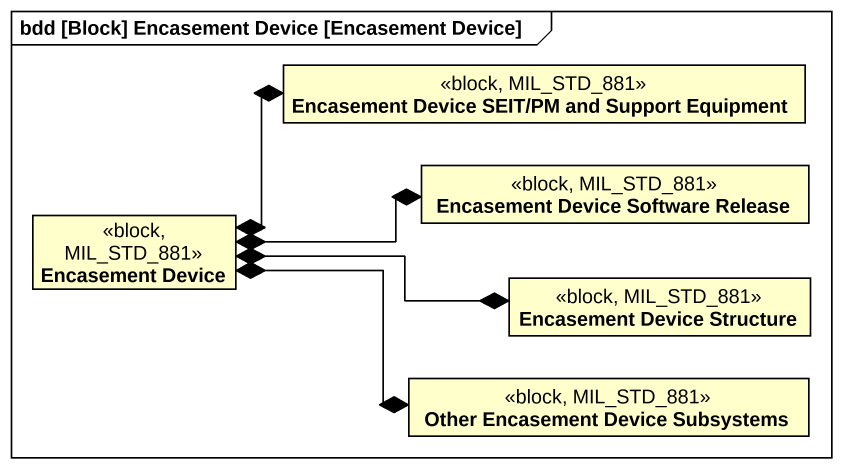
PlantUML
@startuml
mainframe bdd [Block] Encasement Device [Encasement Device]
hide circle
hide empty members
class "Encasement Device SEIT/PM and Support Equipment" as Encasement_Device_SEIT_PM <<block, MIL_STD_881>>
class "Encasement Device Software Release" as Encasement_Device_Software <<block, MIL_STD_881>>
class "Encasement Device" as Encasement_Device <<block, MIL_STD_881>>
class "Encasement Device Structure" as Encasement_Device_Structure <<block, MIL_STD_881>>
class "Other Encasement Device Subsystems" as Other_Encasement_Device <<block, MIL_STD_881>>
Encasement_Device *-right-* Encasement_Device_SEIT_PM
Encasement_Device *-right-* Encasement_Device_Software
Encasement_Device *-right-* Encasement_Device_Structure
Encasement_Device *-right-* Other_Encasement_Device
@enduml
